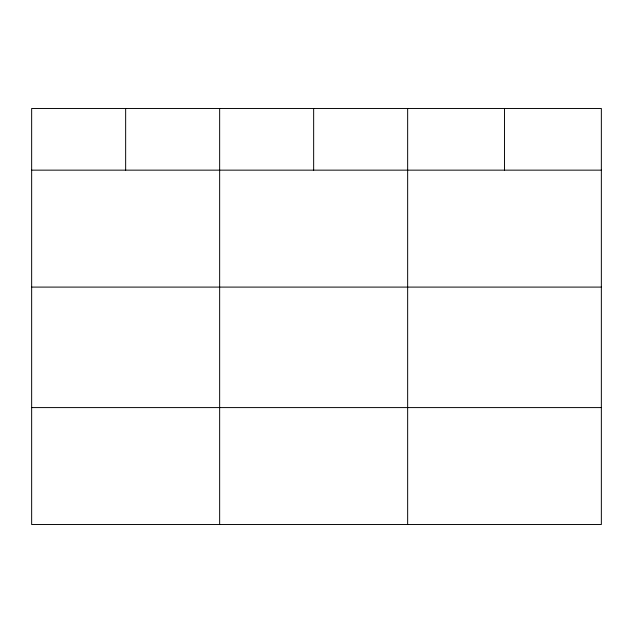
<?xml version="1.0" encoding="UTF-8"?>
<svg xmlns="http://www.w3.org/2000/svg" width="633" height="633" viewBox="0 0 633 633"><rect width="100%" height="100%" fill="white"/><g stroke="black" fill="none" stroke-linecap="round" stroke-linejoin="round"><path stroke-width="0.95" d="M601.35 287.097L601.35 108.472L31.65 108.472L31.65 524.528L601.35 524.528L601.35 287.097L31.65 287.097M31.65 170.15L601.35 170.15M31.65 407.589L601.35 407.589M504.501 108.472L504.501 170.15M407.652 108.472L407.652 524.528M313.651 108.472L313.651 170.15M219.651 108.472L219.651 524.528M125.651 108.472L125.651 170.15"/></g></svg>
